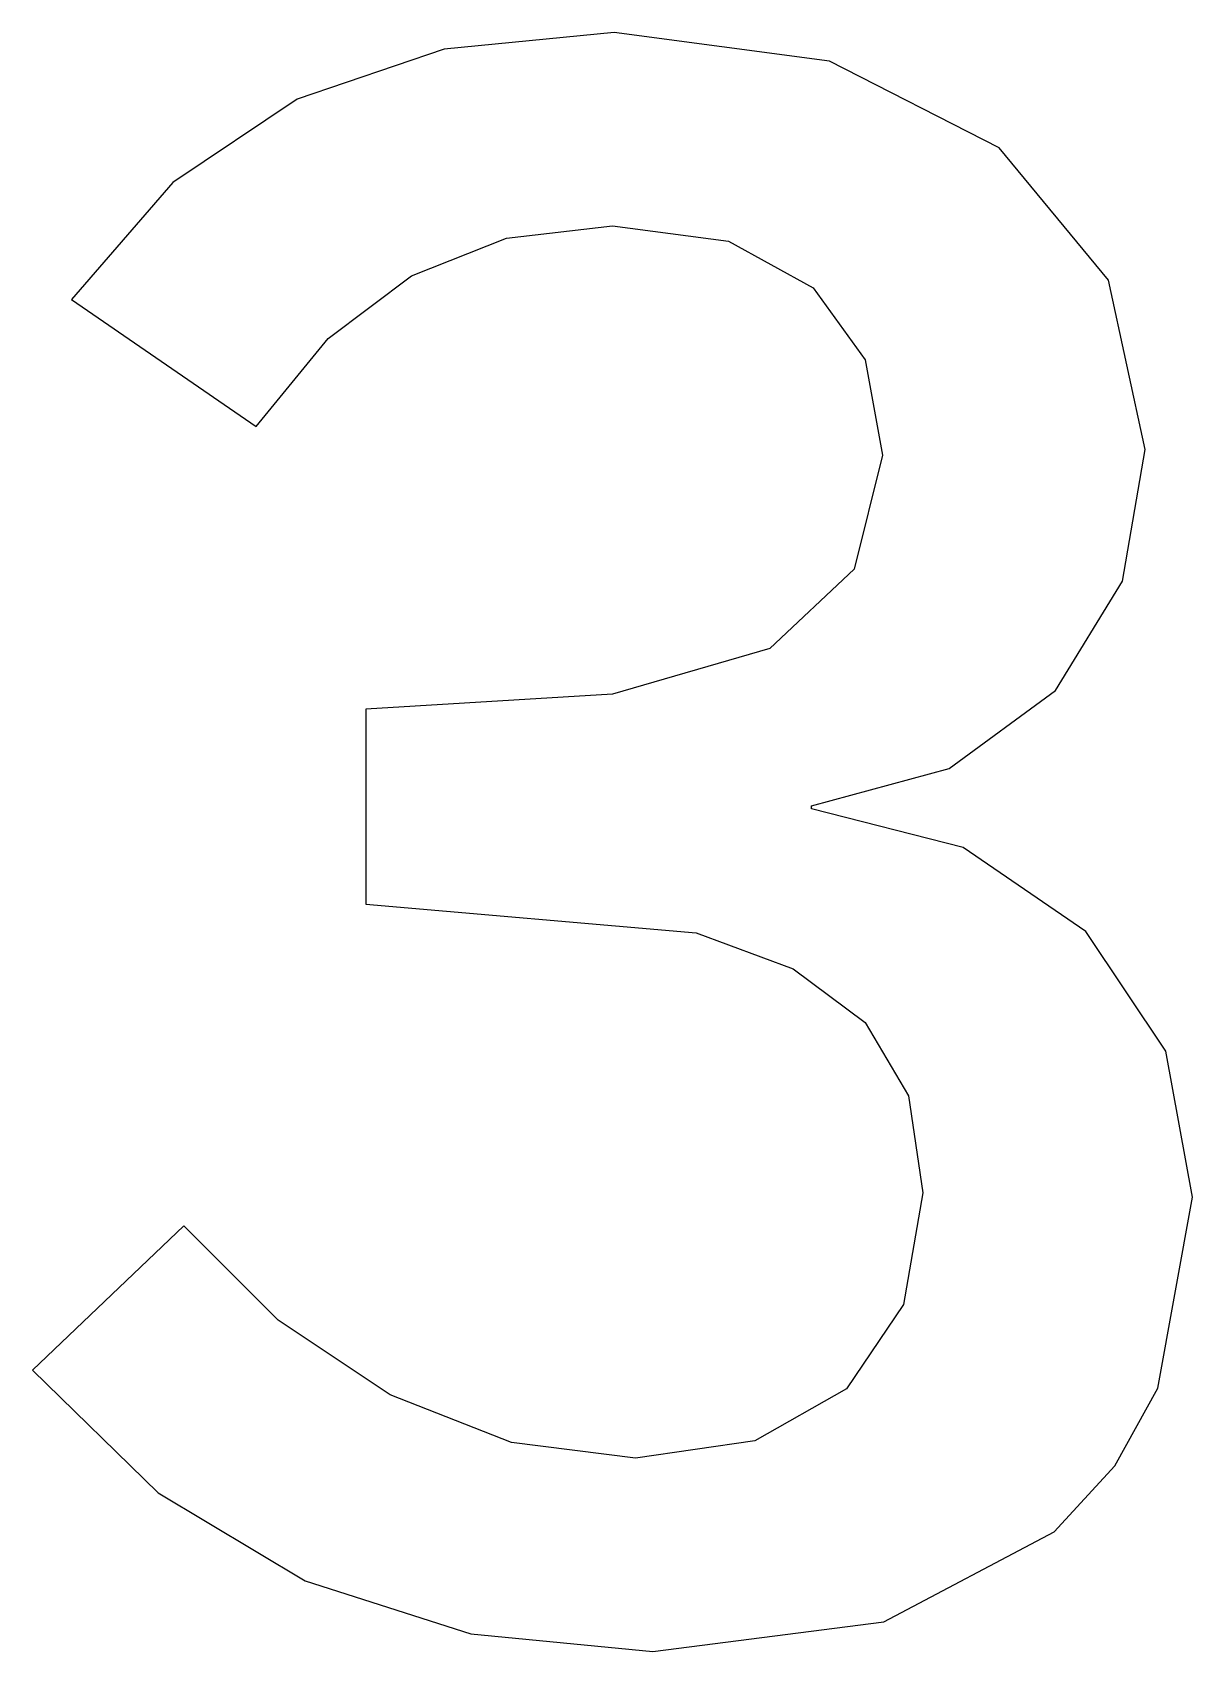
# Model space of a CAD drawing. Extents: x 14.3 to 26.4, y 33.1 to 49.9.
import ezdxf

# ---------------------------------------------------------------- set-up
doc = ezdxf.new("R2010")
doc.units = 0

msp = doc.modelspace()

# ---------------------------------------------------------------- linework, layer by layer
at = {"layer": 'CC'}
for p, q in [((20.367152, 49.909062), (18.599332, 49.735335)), ((22.609632, 49.608563), (20.367152, 49.909062)), ((18.599332, 49.735335), (17.068482, 49.214077)), ((24.378902, 48.706991), (22.609632, 49.608563)), ((17.068482, 49.214077), (15.774602, 48.345434)), ((25.516492, 47.328431), (24.378902, 48.706991)), ((15.774602, 48.345434), (14.716962, 47.129334)), ((19.24626, 47.765076), (20.35187, 47.895626)), ((20.35187, 47.895626), (21.55779, 47.73411)), ((18.25986, 47.373496), (19.24626, 47.765076)), ((21.55779, 47.73411), (22.440242, 47.24956)), ((17.391217, 46.720815), (18.25986, 47.373496)), ((22.440242, 47.24956), (22.981056, 46.498237)), ((25.895934, 45.566721), (25.516492, 47.328431)), ((14.716962, 47.129334), (16.640332, 45.807104)), ((16.640332, 45.807104), (17.391217, 46.720815)), ((22.981056, 46.498237), (23.161325, 45.506605)), ((25.663327, 44.195651), (25.895934, 45.566721)), ((23.161325, 45.506605), (22.868387, 44.319575)), ((22.868387, 44.319575), (21.989567, 43.493164)), ((24.96478, 43.057471), (25.663327, 44.195651)), ((21.989567, 43.493164), (20.351867, 43.019883)), ((20.351867, 43.019883), (17.782287, 42.862146)), ((23.85626, 42.246105), (24.96478, 43.057471)), ((17.782287, 42.862146), (17.7823, 40.8337)), ((22.425, 41.8554), (23.85626, 42.246105)), ((22.424992, 41.82538), (22.425, 41.8554)), ((24.003092, 41.423479), (22.424992, 41.82538)), ((25.280252, 40.548221), (24.003092, 41.423479)), ((17.7823, 40.8337), (21.22343, 40.533201)), ((21.22343, 40.533201), (22.23382, 40.157611)), ((26.114004, 39.301151), (25.280252, 40.548221)), ((22.23382, 40.157611), (22.98107, 39.601682)), ((22.98107, 39.601682), (23.431747, 38.835384)), ((26.391679, 37.783541), (26.114004, 39.301151)), ((23.431747, 38.835384), (23.582214, 37.828634)), ((23.582214, 37.828634), (23.383044, 36.664214)), ((26.031138, 35.792711), (26.391679, 37.783541)), ((15.889474, 37.483043), (14.311374, 35.980543)), ((16.87006, 36.502677), (15.889474, 37.483043)), ((23.383044, 36.664214), (22.78626, 35.785177)), ((18.03819, 35.725113), (16.87006, 36.502677)), ((14.311374, 35.980543), (15.622694, 34.703383)), ((22.78626, 35.785177), (21.831844, 35.244293)), ((25.580461, 34.983166), (26.031138, 35.792711)), ((19.30008, 35.229224), (18.03819, 35.725113)), ((21.831844, 35.244293), (20.592484, 35.064021)), ((20.5925, 35.064), (19.30008, 35.229224)), ((20.592484, 35.064021), (20.5925, 35.064)), ((24.949514, 34.2977), (25.580461, 34.983166)), ((15.622694, 34.703383), (17.151364, 33.786836)), ((23.176614, 33.362329), (24.949514, 34.2977)), ((17.151364, 33.786836), (18.875564, 33.234612)), ((18.875564, 33.234612), (20.772764, 33.050561)), ((20.772764, 33.050561), (23.176614, 33.362329))]:
    msp.add_line(p, q, dxfattribs=at)

doc.saveas('drawing.dxf')
